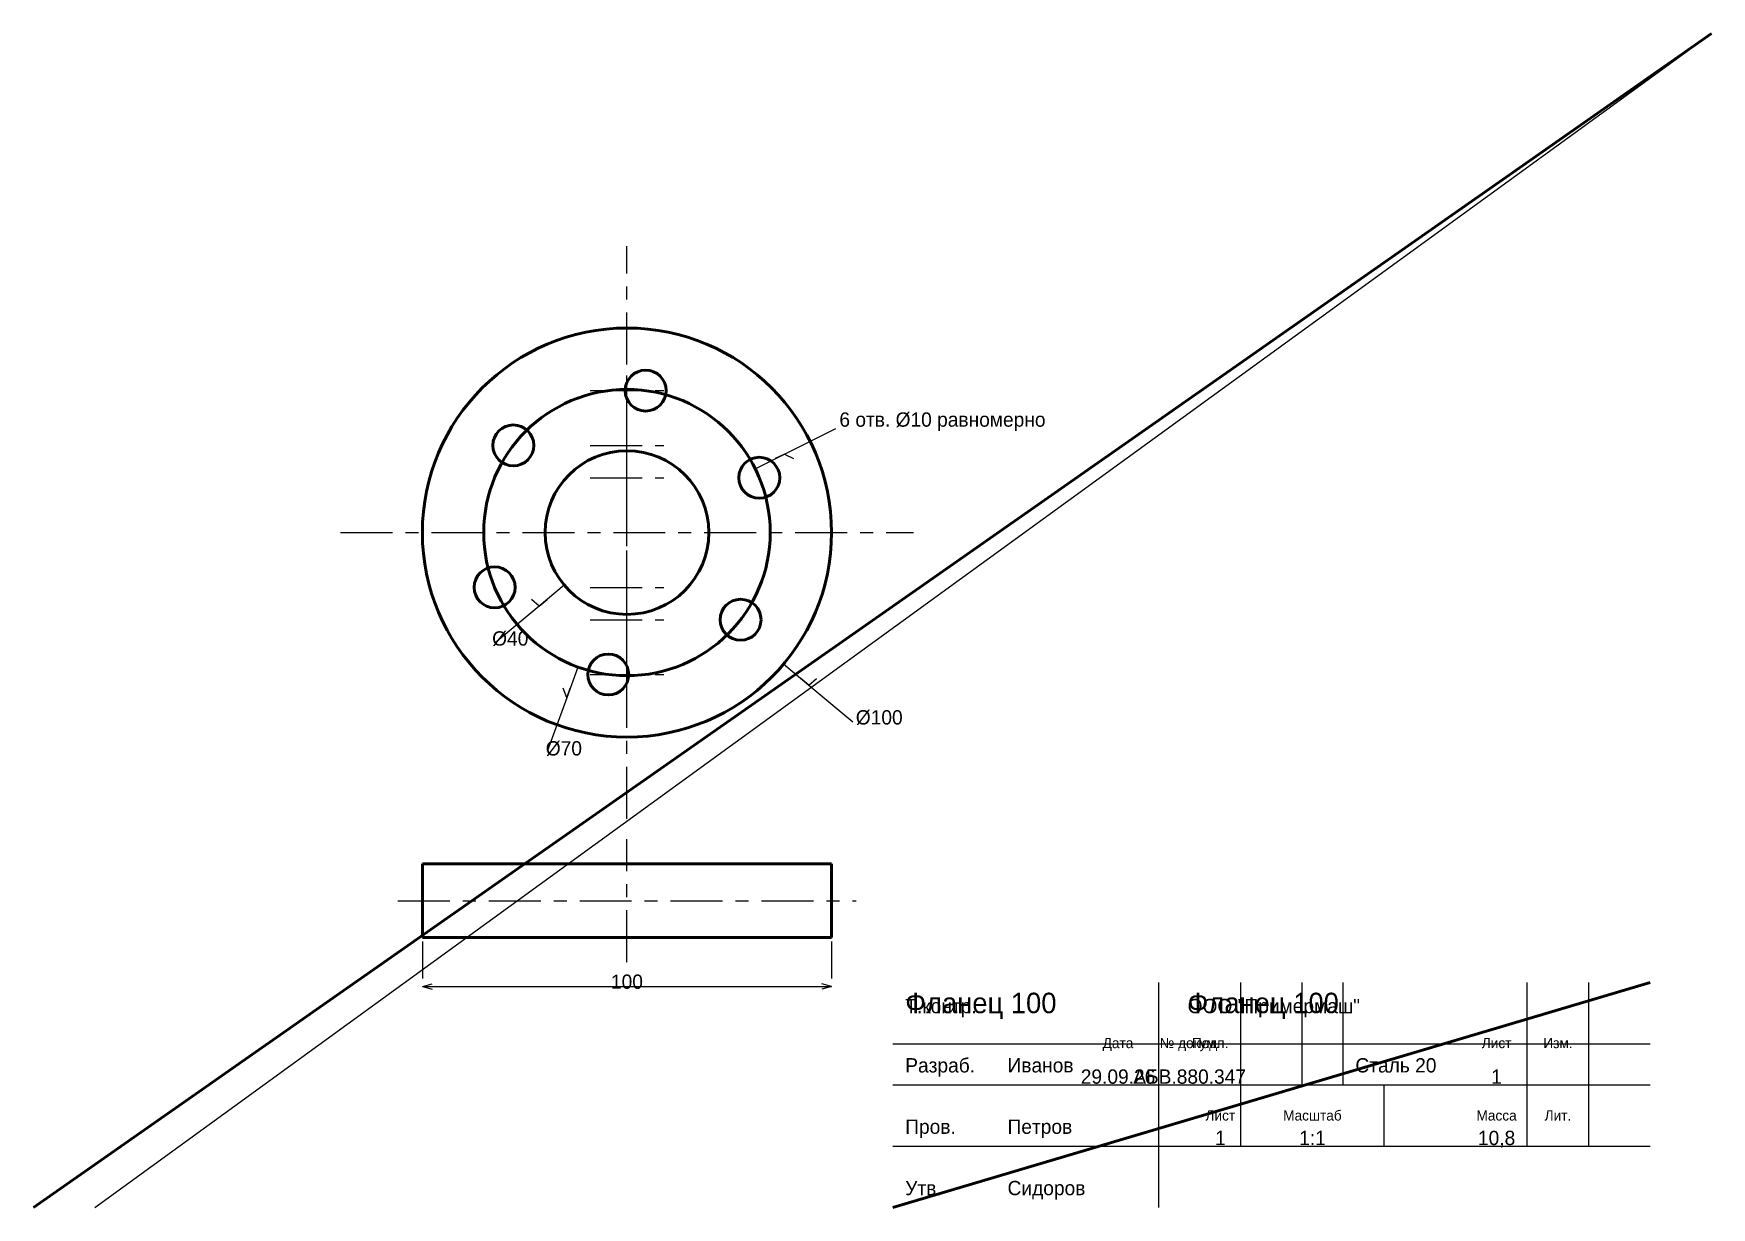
# Model space of a CAD drawing. Header units: millimetres. Extents: x 5 to 415, y 5 to 292.
import ezdxf
from ezdxf.enums import TextEntityAlignment as Align

# ---------------------------------------------------------------- set-up
doc = ezdxf.new("R2010")
doc.units = ezdxf.units.MM
doc.linetypes.add('CENTER', pattern=[22.225, 12.7, -3.175, 3.175, -3.175])
doc.linetypes.add('DASHED', pattern=[9, 6, -3])
for name, color, linetype, lineweight in [('AXIS', 7, 'CENTER', 25), ('DIMS', 7, 'CONTINUOUS', 25), ('MAIN', 7, 'CONTINUOUS', 50), ('TEXT', 7, 'CONTINUOUS', 25), ('THIN', 7, 'CONTINUOUS', 25)]:
    doc.layers.add(name, color=color, linetype=linetype, lineweight=lineweight)

msp = doc.modelspace()

# ---------------------------------------------------------------- linework, layer by layer
at = {"layer": 'AXIS', "linetype": 'CENTER', "lineweight": 25}
for p, q in [((150, 100), (150, 240)), ((150, 195.701), (150, 213.701)), ((141, 204.701), (159, 204.701)), ((150, 182.307), (150, 200.307)), ((141, 191.307), (159, 191.307)), ((150, 174.394), (150, 192.394)), ((141, 183.394), (159, 183.394)), ((80, 170), (220, 170)), ((150, 147.606), (150, 165.606)), ((141, 156.606), (159, 156.606)), ((150, 139.693), (150, 157.693)), ((141, 148.693), (159, 148.693)), ((150, 126.299), (150, 144.299)), ((141, 135.299), (159, 135.299)), ((150, 65), (150, 95)), ((94, 80), (206, 80))]:
    msp.add_line(p, q, dxfattribs=at)
at = {"layer": 'DIMS', "linetype": 'CONTINUOUS', "lineweight": 25}
for p, q in [((188.482, 189.187), (201.011, 195.433)), ((181.323, 185.617), (188.482, 189.187)), ((188.482, 189.187), (186.245, 188.071)), ((188.482, 189.187), (190.72, 188.071)), ((134.679, 157.144), (128.551, 152.002)), ((128.551, 152.002), (117.826, 143.003)), ((128.551, 152.002), (126.636, 153.609)), ((128.551, 152.002), (130.466, 153.609)), ((138.029, 137.111), (135.293, 129.593)), ((188.302, 137.861), (194.431, 132.718)), ((135.293, 129.593), (134.438, 131.942)), ((135.293, 129.593), (136.148, 131.942)), ((194.431, 132.718), (192.515, 134.325)), ((194.431, 132.718), (196.346, 134.325)), ((194.431, 132.718), (205.155, 123.719)), ((135.293, 129.593), (130.505, 116.438)), ((100, 70), (100, 61)), ((200, 70), (200, 61)), ((100, 59), (102.415, 59.647)), ((100, 59), (200, 59)), ((100, 59), (102.415, 58.353)), ((200, 59), (197.585, 59.647)), ((200, 59), (197.585, 58.353))]:
    msp.add_line(p, q, dxfattribs=at)
at = {"layer": 'MAIN', "linetype": 'CONTINUOUS', "lineweight": 50}
for p, q in [((5, 5), (415, 292)), ((100, 89), (200, 89)), ((100, 71), (100, 89)), ((200, 71), (200, 89)), ((100, 71), (200, 71)), ((215, 5), (400, 60))]:
    msp.add_line(p, q, dxfattribs=at)
for centre, radius in [((150, 170), 50), ((154.568, 204.701), 5), ((150, 170), 35), ((122.233, 191.307), 5), ((150, 170), 20), ((182.336, 183.394), 5), ((117.664, 156.606), 5), ((177.767, 148.693), 5), ((145.432, 135.299), 5)]:
    msp.add_circle(centre, radius, dxfattribs=at)
at = {"layer": 'THIN', "linetype": 'CONTINUOUS', "lineweight": 25}
for p, q in [((20, 5), (415, 292)), ((280, 5), (280, 60)), ((300, 35), (300, 60)), ((315, 35), (315, 60)), ((325, 35), (325, 60)), ((370, 35), (370, 60)), ((385, 35), (385, 60)), ((215, 45), (400, 45)), ((215, 35), (400, 35)), ((300, 20), (300, 35)), ((335, 20), (335, 35)), ((370, 20), (370, 35)), ((385, 20), (385, 35)), ((215, 20), (400, 20))]:
    msp.add_line(p, q, dxfattribs=at)
at = {"layer": 'THIN', "linetype": 'DASHED', "lineweight": 25}
for p, q in [((100, 71), (110, 71)), ((190, 71), (200, 71))]:
    msp.add_line(p, q, dxfattribs=at)

# ---------------------------------------------------------------- texts
at = {"layer": 'DIMS', "linetype": 'CONTINUOUS', "lineweight": 25}
for s, p in [('6 отв. %%c10 равномерно', (201.906, 195.879)), ('%%c40', (117.06, 142.36)), ('%%c100', (205.921, 123.077)), ('%%c70', (130.163, 115.498))]:
    msp.add_text(s, height=3.5, dxfattribs=at).set_placement(p)
msp.add_text('100', height=3.5, dxfattribs=at).set_placement((150, 60.2), align=Align.MIDDLE_CENTER)
at = {"layer": 'TEXT', "linetype": 'CONTINUOUS', "lineweight": 25}
for s, height, p in [('Фланец 100', 5, (218, 52.5)), ('Фланец 100', 5, (287, 52.5)), ('Т.контр.', 3.5, (218, 52.5)), ('ООО "Примермаш"', 3.5, (287, 52.5)), ('Разраб.', 3.5, (218, 38)), ('Иванов', 3.5, (243, 38)), ('Сталь 20', 3.5, (328, 38)), ('Пров.', 3.5, (218, 23)), ('Петров', 3.5, (243, 23)), ('Утв.', 3.5, (218, 8)), ('Сидоров', 3.5, (243, 8))]:
    msp.add_text(s, height=height, dxfattribs=at).set_placement(p)
for s, height, p in [('Дата', 2.5, (270, 45.2)), ('№ докум.', 2.5, (287.5, 45.2)), ('Подп.', 2.5, (292.5, 45.2)), ('Лист', 2.5, (362.5, 45.2)), ('Изм.', 2.5, (377.5, 45.2)), ('29.09.26', 3.5, (270, 37)), ('АБВ.880.347', 3.5, (287.5, 37)), ('1', 3.5, (362.5, 37)), ('Лист', 2.5, (295, 27.5)), ('Масштаб', 2.5, (317.5, 27.5)), ('Масса', 2.5, (362.5, 27.5)), ('Лит.', 2.5, (377.5, 27.5)), ('1', 3.5, (295, 22)), ('1:1', 3.5, (317.5, 22)), ('10,8', 3.5, (362.5, 22))]:
    msp.add_text(s, height=height, dxfattribs=at).set_placement(p, align=Align.MIDDLE_CENTER)

doc.saveas('drawing.dxf')
